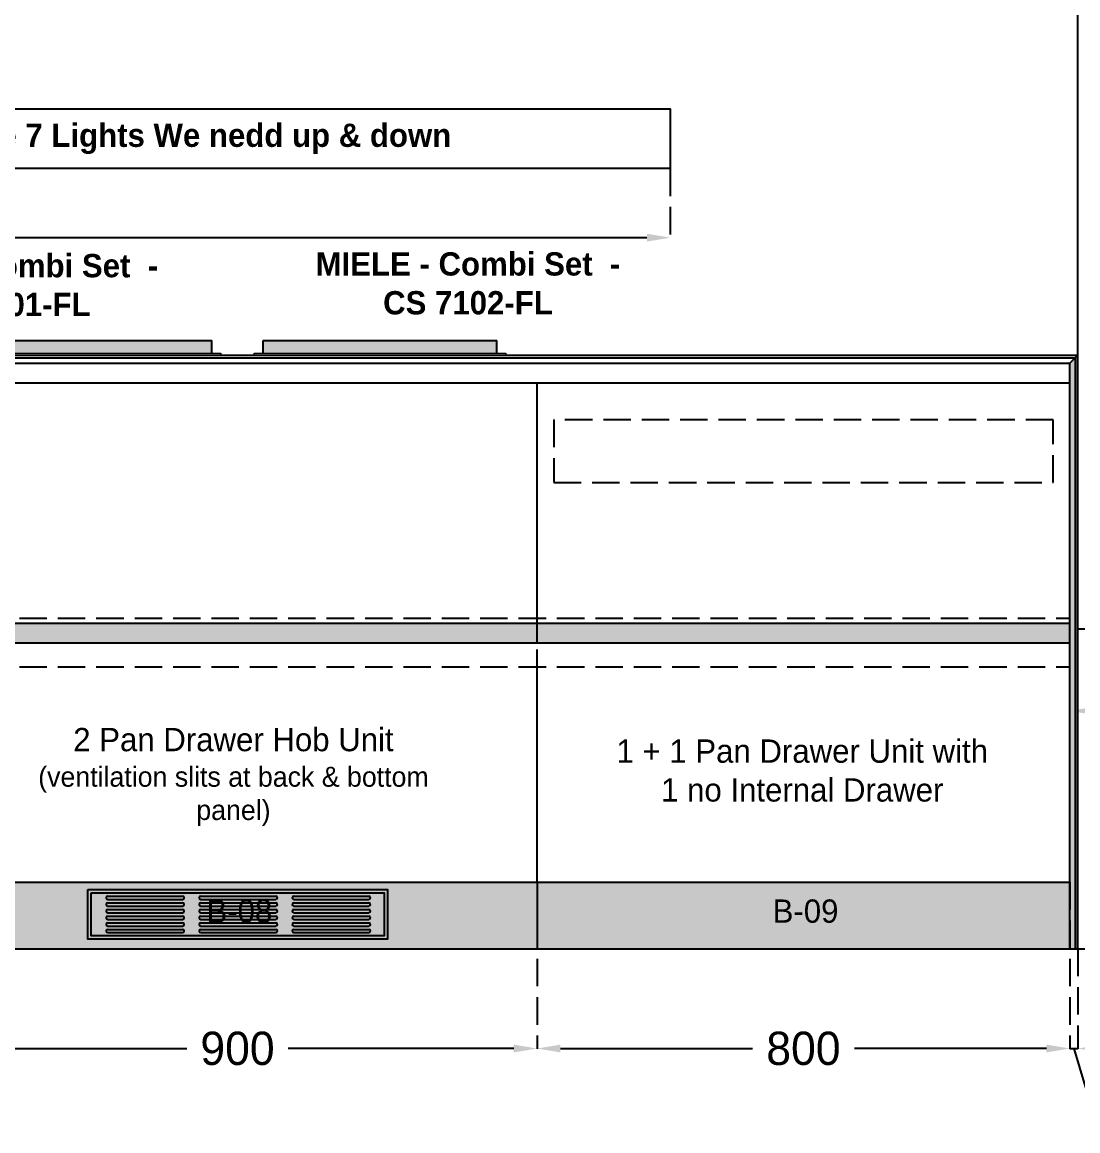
# Model space of a CAD drawing. Header units: millimetres. Extents: x -279428 to -243254, y -13605 to 1263.
# Drawn here: x -248876 to -247290, y -3036 to -1370 of the extents above; entities that cross this region are included whole.
import ezdxf
from ezdxf import colors
from ezdxf.entities.mleader import LeaderData, LeaderLine
from ezdxf.math import Vec2, Vec3

# ---------------------------------------------------------------- set-up
doc = ezdxf.new("R2010")
doc.units = ezdxf.units.MM
doc.linetypes.add('DGN Style 3', pattern=[57.66124, 41.1866, -16.47464])
for name, color, linetype in [('1-arredi retini', 7, 'Continuous'), ('kitchen line', 250, 'Continuous'), ('Livello 1', 7, 'Continuous'), ('Measurement', 7, 'Continuous')]:
    doc.layers.add(name, color=color, linetype=linetype)
doc.layers.add('Partition', color=7, linetype='Continuous', lineweight=0)
doc.layers.add('Text', color=7, linetype='Continuous', lineweight=0)
doc.styles.add('Kuche7', font='', dxfattribs={"height": 50})
doc.styles.get("Standard").update_dxf_attribs({"font": 'arial.ttf'})
doc.styles.get('Kuche7').set_extended_font_data('Montserrat')
doc.dimstyles.new('Kuche7', dxfattribs={"dimtxt": 50, "dimasz": 35, "dimexe": 0.18, "dimexo": 0.0625, "dimgap": 10, "dimtad": 0, "dimdec": 0, "dimzin": 0, "dimdsep": 46, "dimtxsty": 'Kuche7', "dimcen": 0.09, "dimclrd": 256, "dimclre": 254, "dimclrt": 1, "dimadec": 0, "dimazin": 0, "dimtfac": 1, "dimtdec": 0, "dimtofl": 0, "dimtmove": 0, "dimatfit": 3, "dimfxl": 1, "dimtolj": 1, "dimtzin": 0, "dimarcsym": 0})

# ---------------------------------------------------------------- blocks, each defined once
blk = doc.blocks.new('45 CM VENTILATION GRILL')
at = {"layer": '1-arredi retini', "lineweight": 0, "true_color": 0x1c1c1c}
h = blk.add_hatch(color=250, dxfattribs=at)
h.dxf.hatch_style = 1
h.paths.add_polyline_path([(892032.8, 50586.5), (891582.8, 50586.5), (891582.8, 50511.5), (892032.8, 50511.5)])
h.paths.add_polyline_path([(892027.8, 50581.5), (892027.8, 50516.5), (891587.8, 50516.5), (891587.8, 50581.5)], flags=16)
h.paths.add_polyline_path([(891725.3, 50576.5, -1), (891725.3, 50571.5), (891612.8, 50571.5, -1), (891612.8, 50576.5)], flags=0)
h.paths.add_polyline_path([(891725.3, 50566.5, -1), (891725.3, 50561.5), (891612.8, 50561.5, -1), (891612.8, 50566.5)], flags=0)
h.paths.add_polyline_path([(891725.3, 50556.5, -1), (891725.3, 50551.5), (891612.8, 50551.5, -1), (891612.8, 50556.5)], flags=0)
h.paths.add_polyline_path([(891725.3, 50546.5, -1), (891725.3, 50541.5), (891612.8, 50541.5, -1), (891612.8, 50546.5)], flags=0)
h.paths.add_polyline_path([(891725.3, 50536.5, -1), (891725.3, 50531.5), (891612.8, 50531.5, -1), (891612.8, 50536.5)], flags=0)
h.paths.add_polyline_path([(891725.3, 50526.5, -1), (891725.3, 50521.5), (891612.8, 50521.5, -1), (891612.8, 50526.5)], flags=0)
h.paths.add_polyline_path([(891752.6, 50576.5), (891865.1, 50576.5, -1), (891865.1, 50571.5), (891752.6, 50571.5, -1)], flags=0)
h.paths.add_polyline_path([(891752.6, 50566.5), (891865.1, 50566.5, -1), (891865.1, 50561.5), (891752.6, 50561.5, -1)], flags=0)
h.paths.add_polyline_path([(891752.6, 50556.5), (891865.1, 50556.5, -1), (891865.1, 50551.5), (891752.6, 50551.5, -1)], flags=0)
h.paths.add_polyline_path([(891752.6, 50546.5), (891865.1, 50546.5, -1), (891865.1, 50541.5), (891752.6, 50541.5, -1)], flags=0)
h.paths.add_polyline_path([(891752.6, 50536.5), (891865.1, 50536.5, -1), (891865.1, 50531.5), (891752.6, 50531.5, -1)], flags=0)
h.paths.add_polyline_path([(891752.6, 50526.5), (891865.1, 50526.5, -1), (891865.1, 50521.5), (891752.6, 50521.5, -1)], flags=0)
h.paths.add_polyline_path([(891892.4, 50576.5), (892004.9, 50576.5, -1), (892004.9, 50571.5), (891892.4, 50571.5, -1)], flags=0)
h.paths.add_polyline_path([(891892.4, 50566.5), (892004.9, 50566.5, -1), (892004.9, 50561.5), (891892.4, 50561.5, -1)], flags=0)
h.paths.add_polyline_path([(891892.4, 50556.5), (892004.9, 50556.5, -1), (892004.9, 50551.5), (891892.4, 50551.5, -1)], flags=0)
h.paths.add_polyline_path([(891892.4, 50546.5), (892004.9, 50546.5, -1), (892004.9, 50541.5), (891892.4, 50541.5, -1)], flags=0)
h.paths.add_polyline_path([(891892.4, 50536.5), (892004.9, 50536.5, -1), (892004.9, 50531.5), (891892.4, 50531.5, -1)], flags=0)
h.paths.add_polyline_path([(891892.4, 50526.5), (892004.9, 50526.5, -1), (892004.9, 50521.5), (891892.4, 50521.5, -1)], flags=0)
at = {"layer": '1-arredi retini', "lineweight": 0}
h = blk.add_hatch(color=252, dxfattribs=at)
h.dxf.hatch_style = 1
h.paths.add_polyline_path([(892027.8, 50581.5), (891587.8, 50581.5), (891587.8, 50516.5), (892027.8, 50516.5)])
h.paths.add_polyline_path([(891612.8, 50556.5), (891725.3, 50556.5, -1), (891725.3, 50551.5), (891612.8, 50551.5, -1)], flags=16)
h.paths.add_polyline_path([(891612.8, 50566.5), (891725.3, 50566.5, -1), (891725.3, 50561.5), (891612.8, 50561.5, -1)], flags=16)
h.paths.add_polyline_path([(891612.8, 50546.5), (891725.3, 50546.5, -1), (891725.3, 50541.5), (891612.8, 50541.5, -1)], flags=16)
h.paths.add_polyline_path([(891612.8, 50576.5), (891725.3, 50576.5, -1), (891725.3, 50571.5), (891612.8, 50571.5, -1)], flags=16)
h.paths.add_polyline_path([(891612.8, 50536.5), (891725.3, 50536.5, -1), (891725.3, 50531.5), (891612.8, 50531.5, -1)], flags=16)
h.paths.add_polyline_path([(891612.8, 50526.5), (891725.3, 50526.5, -1), (891725.3, 50521.5), (891612.8, 50521.5, -1)], flags=16)
h.paths.add_polyline_path([(891752.6, 50556.5), (891865.1, 50556.5, -1), (891865.1, 50551.5), (891752.6, 50551.5, -1)], flags=16)
h.paths.add_polyline_path([(891752.6, 50566.5), (891865.1, 50566.5, -1), (891865.1, 50561.5), (891752.6, 50561.5, -1)], flags=16)
h.paths.add_polyline_path([(891752.6, 50546.5), (891865.1, 50546.5, -1), (891865.1, 50541.5), (891752.6, 50541.5, -1)], flags=16)
h.paths.add_polyline_path([(891752.6, 50576.5), (891865.1, 50576.5, -1), (891865.1, 50571.5), (891752.6, 50571.5, -1)], flags=16)
h.paths.add_polyline_path([(891752.6, 50536.5), (891865.1, 50536.5, -1), (891865.1, 50531.5), (891752.6, 50531.5, -1)], flags=16)
h.paths.add_polyline_path([(891752.6, 50526.5), (891865.1, 50526.5, -1), (891865.1, 50521.5), (891752.6, 50521.5, -1)], flags=16)
h.paths.add_polyline_path([(891892.4, 50556.5), (892004.9, 50556.5, -1), (892004.9, 50551.5), (891892.4, 50551.5, -1)], flags=16)
h.paths.add_polyline_path([(891892.4, 50566.5), (892004.9, 50566.5, -1), (892004.9, 50561.5), (891892.4, 50561.5, -1)], flags=16)
h.paths.add_polyline_path([(891892.4, 50546.5), (892004.9, 50546.5, -1), (892004.9, 50541.5), (891892.4, 50541.5, -1)], flags=16)
h.paths.add_polyline_path([(891892.4, 50576.5), (892004.9, 50576.5, -1), (892004.9, 50571.5), (891892.4, 50571.5, -1)], flags=16)
h.paths.add_polyline_path([(891892.4, 50536.5), (892004.9, 50536.5, -1), (892004.9, 50531.5), (891892.4, 50531.5, -1)], flags=16)
h.paths.add_polyline_path([(891892.4, 50526.5), (892004.9, 50526.5, -1), (892004.9, 50521.5), (891892.4, 50521.5, -1)], flags=16)
at = {"linetype": 'Continuous'}
for p, q in [((891612.8, 50576.5), (891725.3, 50576.5)), ((891612.8, 50571.5), (891725.3, 50571.5)), ((891752.6, 50576.5), (891865.1, 50576.5)), ((891752.6, 50571.5), (891865.1, 50571.5)), ((891892.4, 50576.5), (892004.9, 50576.5)), ((891892.4, 50571.5), (892004.9, 50571.5)), ((891612.8, 50566.5), (891725.3, 50566.5)), ((891612.8, 50561.5), (891725.3, 50561.5)), ((891612.8, 50556.5), (891725.3, 50556.5)), ((891612.8, 50551.5), (891725.3, 50551.5)), ((891752.6, 50566.5), (891865.1, 50566.5)), ((891752.6, 50561.5), (891865.1, 50561.5)), ((891752.6, 50556.5), (891865.1, 50556.5)), ((891752.6, 50551.5), (891865.1, 50551.5)), ((891892.4, 50566.5), (892004.9, 50566.5)), ((891892.4, 50561.5), (892004.9, 50561.5)), ((891892.4, 50556.5), (892004.9, 50556.5)), ((891892.4, 50551.5), (892004.9, 50551.5)), ((891612.8, 50546.5), (891725.3, 50546.5)), ((891612.8, 50541.5), (891725.3, 50541.5)), ((891612.8, 50536.5), (891725.3, 50536.5)), ((891752.6, 50546.5), (891865.1, 50546.5)), ((891752.6, 50541.5), (891865.1, 50541.5)), ((891752.6, 50536.5), (891865.1, 50536.5)), ((891892.4, 50546.5), (892004.9, 50546.5)), ((891892.4, 50541.5), (892004.9, 50541.5)), ((891892.4, 50536.5), (892004.9, 50536.5)), ((891612.8, 50531.5), (891725.3, 50531.5)), ((891612.8, 50526.5), (891725.3, 50526.5)), ((891612.8, 50521.5), (891725.3, 50521.5)), ((891752.6, 50531.5), (891865.1, 50531.5)), ((891752.6, 50526.5), (891865.1, 50526.5)), ((891752.6, 50521.5), (891865.1, 50521.5)), ((891892.4, 50531.5), (892004.9, 50531.5)), ((891892.4, 50526.5), (892004.9, 50526.5)), ((891892.4, 50521.5), (892004.9, 50521.5))]:
    blk.add_line(p, q, dxfattribs=at)
blk.add_lwpolyline([(891582.8, 50586.5), (892032.8, 50586.5), (892032.8, 50511.5), (891582.8, 50511.5)], close=True, dxfattribs=at)
at = {"color": 251, "linetype": 'Continuous'}
blk.add_lwpolyline([(891587.8, 50581.5), (892027.8, 50581.5), (892027.8, 50516.5), (891587.8, 50516.5)], close=True, dxfattribs=at)
at = {"linetype": 'Continuous'}
for centre, start, end in [((891612.8, 50574), 90, 270), ((891725.3, 50574), 270, 90), ((891752.6, 50574), 90, 270), ((891865.1, 50574), 270, 90), ((891892.4, 50574), 90, 270), ((892004.9, 50574), 270, 90), ((891612.8, 50564), 90, 270), ((891612.8, 50554), 90, 270), ((891725.3, 50564), 270, 90), ((891725.3, 50554), 270, 90), ((891752.6, 50564), 90, 270), ((891752.6, 50554), 90, 270), ((891865.1, 50564), 270, 90), ((891865.1, 50554), 270, 90), ((891892.4, 50564), 90, 270), ((891892.4, 50554), 90, 270), ((892004.9, 50564), 270, 90), ((892004.9, 50554), 270, 90), ((891612.8, 50544), 90, 270), ((891612.8, 50534), 90, 270), ((891725.3, 50544), 270, 90), ((891725.3, 50534), 270, 90), ((891752.6, 50544), 90, 270), ((891752.6, 50534), 90, 270), ((891865.1, 50544), 270, 90), ((891865.1, 50534), 270, 90), ((891892.4, 50544), 90, 270), ((891892.4, 50534), 90, 270), ((892004.9, 50544), 270, 90), ((892004.9, 50534), 270, 90), ((891612.8, 50524), 90, 270), ((891725.3, 50524), 270, 90), ((891752.6, 50524), 90, 270), ((891865.1, 50524), 270, 90), ((891892.4, 50524), 90, 270), ((892004.9, 50524), 270, 90)]:
    blk.add_arc(centre, 2.5, start, end, dxfattribs=at)
blk = doc.blocks.new('*D79')
at = {"layer": 'Defpoints', "color": 0, "transparency": 16777216}
for p in [(-249002.2, -2662.2), (-248102.2, -2662.2), (-248102.2, -2912.2)]:
    blk.add_point(p, dxfattribs=at)
at = {"layer": 'Measurement', "color": 254, "linetype": 'DGN Style 3', "lineweight": -2, "transparency": 16777216}
for p, q in [((-249002.2, -2662.2), (-249002.2, -2912.4)), ((-248102.2, -2662.2), (-248102.2, -2912.4))]:
    blk.add_line(p, q, dxfattribs=at)
at = {"layer": 'Measurement', "lineweight": -2, "transparency": 16777216}
for p, q in [((-248967.2, -2912.2), (-248628.3, -2912.2)), ((-248137.2, -2912.2), (-248476.1, -2912.2))]:
    blk.add_line(p, q, dxfattribs=at)
at = {"layer": 'Measurement', "transparency": 16777216}
for points in [[(-248967.2, -2906.3), (-248967.2, -2918), (-249002.2, -2912.2)], [(-248137.2, -2906.3), (-248137.2, -2918), (-248102.2, -2912.2)]]:
    blk.add_solid(points, dxfattribs=at)
at = {"layer": 'Measurement', "color": 1, "transparency": 16777216, "insert": (-248552.2, -2912.2), "char_height": 50, "attachment_point": 5, "style": 'Kuche7'}
blk.add_mtext('\\A1;900', dxfattribs=at)
blk = doc.blocks.new('*D80')
at = {"layer": 'Defpoints', "color": 0, "transparency": 16777216}
for p in [(-248102.2, -2662.2), (-247302.2, -2662.2), (-247302.2, -2912.2)]:
    blk.add_point(p, dxfattribs=at)
at = {"layer": 'Measurement', "color": 254, "linetype": 'DGN Style 3', "lineweight": -2, "transparency": 16777216}
for p, q in [((-248102.2, -2662.2), (-248102.2, -2912.4)), ((-247302.2, -2662.2), (-247302.2, -2912.4))]:
    blk.add_line(p, q, dxfattribs=at)
at = {"layer": 'Measurement', "lineweight": -2, "transparency": 16777216}
for p, q in [((-248067.2, -2912.2), (-247778.7, -2912.2)), ((-247337.2, -2912.2), (-247625.6, -2912.2))]:
    blk.add_line(p, q, dxfattribs=at)
at = {"layer": 'Measurement', "transparency": 16777216}
for points in [[(-248067.2, -2906.3), (-248067.2, -2918), (-248102.2, -2912.2)], [(-247337.2, -2906.3), (-247337.2, -2918), (-247302.2, -2912.2)]]:
    blk.add_solid(points, dxfattribs=at)
at = {"layer": 'Measurement', "color": 1, "transparency": 16777216, "insert": (-247702.2, -2912.2), "char_height": 50, "attachment_point": 5, "style": 'Kuche7'}
blk.add_mtext('\\A1;800', dxfattribs=at)
blk = doc.blocks.new('*D81')
at = {"layer": 'Defpoints', "color": 0, "transparency": 16777216}
for p in [(-247302.2, -2662.2), (-247290.2, -2762.2), (-247290.2, -2912.2)]:
    blk.add_point(p, dxfattribs=at)
at = {"layer": 'Measurement', "color": 254, "linetype": 'DGN Style 3', "lineweight": -2, "transparency": 16777216}
for p, q in [((-247302.2, -2662.2), (-247302.2, -2912.4)), ((-247290.2, -2762.2), (-247290.2, -2912.4))]:
    blk.add_line(p, q, dxfattribs=at)
at = {"layer": 'Measurement', "lineweight": -2, "transparency": 16777216}
for p, q in [((-247337.2, -2912.2), (-247372.2, -2912.2)), ((-247302.2, -2912.2), (-247290.2, -2912.2)), ((-247296.2, -2912.2), (-247268.9, -3003)), ((-247255.2, -2912.2), (-247220.2, -2912.2)), ((-247268.9, -3003), (-247248.9, -3003))]:
    blk.add_line(p, q, dxfattribs=at)
at = {"layer": 'Measurement', "transparency": 16777216}
for points in [[(-247337.2, -2906.3), (-247337.2, -2918), (-247302.2, -2912.2)], [(-247255.2, -2906.3), (-247255.2, -2918), (-247290.2, -2912.2)]]:
    blk.add_solid(points, dxfattribs=at)
at = {"layer": 'Measurement', "color": 1, "transparency": 16777216, "insert": (-247207.4, -3003), "char_height": 50, "attachment_point": 5, "style": 'Kuche7'}
blk.add_mtext('\\A1;12', dxfattribs=at)
blk = doc.blocks.new('*D88')
at = {"layer": 'Defpoints', "color": 0, "transparency": 16777216}
for p in [(-250190.2, -1590.2), (-247902.2, -1590.2), (-247902.2, -1694)]:
    blk.add_point(p, dxfattribs=at)
at = {"layer": 'kitchen line', "color": 254, "linetype": 'DGN Style 3', "lineweight": -2, "transparency": 16777216}
for p, q in [((-250190.2, -1590.2), (-250190.2, -1694.2)), ((-247902.2, -1590.2), (-247902.2, -1694.2))]:
    blk.add_line(p, q, dxfattribs=at)
at = {"layer": 'kitchen line', "lineweight": -2, "transparency": 16777216}
for p, q in [((-250155.2, -1694), (-249444.7, -1694)), ((-247937.2, -1694), (-249257.2, -1694))]:
    blk.add_line(p, q, dxfattribs=at)
at = {"layer": 'kitchen line', "transparency": 16777216}
for points in [[(-250155.2, -1688.1), (-250155.2, -1699.8), (-250190.2, -1694)], [(-247937.2, -1688.1), (-247937.2, -1699.8), (-247902.2, -1694)]]:
    blk.add_solid(points, dxfattribs=at)
at = {"layer": 'kitchen line', "color": 1, "transparency": 16777216, "insert": (-249350.9, -1694), "char_height": 50, "attachment_point": 5, "style": 'Kuche7'}
blk.add_mtext('\\A1;2288', dxfattribs=at)
blk = doc.blocks.new('GGBGRBRGGRTG')
at = {"layer": 'Livello 1', "linetype": 'Continuous', "lineweight": 0}
blk.add_hatch(color=9, dxfattribs=at).paths.add_polyline_path([(-274757.3, -2569), (-275135.3, -2569), (-275135.3, -2566), (-274757.3, -2566)])
at = {"layer": 'Partition', "linetype": 'Continuous', "lineweight": -3}
h = blk.add_hatch(color=254, dxfattribs=at)
h.dxf.hatch_style = 1
h.paths.add_polyline_path([(-274771, -2566), (-274771, -2547.1), (-275121.6, -2547.1), (-275121.6, -2566)])
at = {"layer": 'Livello 1', "color": 7, "linetype": 'Continuous', "lineweight": 0, "flags": 128}
blk.add_lwpolyline([(-274757.3, -2569), (-275135.3, -2569), (-275135.3, -2566), (-274757.3, -2566)], close=True, dxfattribs=at)
at = {"layer": 'Partition', "color": 18, "linetype": 'Continuous', "lineweight": -3, "true_color": 0x000000}
for p, q in [((-275121.6, -2566), (-275121.6, -2547.1)), ((-275121.6, -2547.1), (-274771, -2547.1)), ((-274771, -2566), (-274771, -2547.1))]:
    blk.add_line(p, q, dxfattribs=at)

msp = doc.modelspace()

# ---------------------------------------------------------------- hatches: boundary and pattern name
at = {"layer": 'kitchen line', "true_color": 0xd36e50}
h = msp.add_hatch(color=13, dxfattribs=at)
h.dxf.hatch_style = 1
h.paths.add_polyline_path([(-247290.2, -1870.4), (-247302.2, -1882.4), (-247302.2, -2762.2), (-247290.2, -2762.2)])
at = {"layer": 'kitchen line'}
h = msp.add_hatch(color=9, dxfattribs=at)
h.dxf.hatch_style = 1
h.paths.add_polyline_path([(-249802.2, -2273.2), (-249802.2, -2302.7), (-247302.2, -2302.7), (-247302.2, -2273.2)])
h = msp.add_hatch(color=9, dxfattribs=at)
h.dxf.hatch_style = 1
h.paths.add_polyline_path([(-247302.2, -2762.2), (-247302.2, -2662.2), (-250827.2, -2662.2), (-250827.2, -2762.2)])

# ---------------------------------------------------------------- linework, layer by layer
for p, q in [((-250732.2, -1870.4), (-247290.2, -1870.4)), ((-247302.2, -1882.4), (-247290.2, -1870.4)), ((-247290.2, -2762.2), (-247290.2, -1880.2)), ((-251382.2, -1882.4), (-247302.2, -1882.4)), ((-247302.2, -2762.2), (-247302.2, -1882.4)), ((-248102.2, -2302.7), (-248102.2, -1912.1)), ((-249802.2, -2273.2), (-247302.2, -2273.2)), ((-249802.2, -2302.7), (-247302.2, -2302.7)), ((-248102.2, -2662.2), (-248102.2, -2312.7)), ((-250752.2, -2662.2), (-247302.2, -2662.2)), ((-251482.2, -2762.2), (-244712.2, -2762.2))]:
    msp.add_line(p, q)
at = {"color": 252, "linetype": 'DGN Style 3', "true_color": 0x939598}
for p, q in [((-249802.2, -2265.7), (-247302.2, -2265.7)), ((-249802.2, -2338.7), (-247302.2, -2338.7))]:
    msp.add_line(p, q, dxfattribs=at)
for points in [[(-247290.2, -322.2), (-246890.5, -322.2), (-246890.5, -2282.2), (-247290.2, -2282.2)], [(-250190.2, -1500.5), (-247902.2, -1500.5), (-247902.2, -1590.2), (-250190.2, -1590.2)]]:
    msp.add_lwpolyline(points, close=True)
at = {"layer": 'kitchen line'}
for p, q in [((-250732.2, -1874.4), (-247294.2, -1874.4)), ((-247294.2, -1874.4), (-247294.2, -2762.2)), ((-250702.2, -1912.1), (-247302.2, -1912.1)), ((-248102.2, -2662.2), (-248102.2, -2762.2))]:
    msp.add_line(p, q, dxfattribs=at)
at = {"layer": 'kitchen line', "linetype": 'DGN Style 3'}
msp.add_lwpolyline([(-248077.2, -2061.7), (-247327.2, -2061.7), (-247327.2, -1967.7), (-248077.2, -1967.7)], close=True, dxfattribs=at)

# ---------------------------------------------------------------- block references
msp.add_blockref('45 CM VENTILATION GRILL', (-1140359.9, -53259.6))
at = {"layer": 'kitchen line'}
for p in [(26180.1, 698.6), (26608.1, 698.6)]:
    msp.add_blockref('GGBGRBRGGRTG', p, dxfattribs=at)

# ---------------------------------------------------------------- texts
at = {"layer": 'Text', "char_height": 35, "attachment_point": 1}
for s, width, heights, insert in [('\\pxqc;DADO ACCESSORIES FROM {\\fMontserrat|b1|i0|c0|p2;Küche \\C1;7 Lights We nedd up & down}', 1938.778, [0], (-249937.9, -1522.6)), ('\\pxqc,t1;{\\fMontserrat|b1|i0|c0|p2;\\C6;MIELE - Combi Set  - CS 7102-FL}', 483.469, [174.5], (-248447.8, -1715.9)), ('\\pxqc,t1;{\\fMontserrat|b1|i0|c0|p2;\\C6;MIELE - Combi Set  - CS 7101-FL}', 483.469, [174.5], (-249142, -1718.5))]:
    msp.add_mtext_dynamic_manual_height_columns(s, width=width, gutter_width=175, heights=heights, dxfattribs=dict(at, insert=insert))
at = {"layer": 'Text', "color": 7, "ltscale": 150, "char_height": 35, "attachment_point": 1}
for s, width, gutter_width, insert in [('\\pxqc;{\\fMontserrat|b0|i0|c0|p2;2 Pan Drawer Hob Unit \\P\\H0.85714x;\\C1;(ventilation slits at back & bottom panel)}', 658.616, 1, (-248887.6, -2430.5, -1)), ('\\pxqc;{\\fMontserrat|b0|i0|c0|p2;1 + 1 Pan Drawer Unit with \\P1 no Internal Drawer }', 666.449, 1, (-248037.2, -2447.8, -1)), ('\\pxqc;{\\fMontserrat|b0|i0|c0|p2;B-09}', 530.958, 12.5, (-247964.5, -2688.2, -1))]:
    msp.add_mtext_dynamic_manual_height_columns(s, width=width, gutter_width=gutter_width, heights=[0], dxfattribs=dict(at, insert=insert))
at = {"layer": 'Text', "color": 7, "ltscale": 150, "insert": (-248615.7, -2688.2, -1), "char_height": 35, "attachment_point": 1, "bg_fill": 1, "box_fill_scale": 1, "bg_fill_color": 7, "bg_fill_true_color": 16777215, "bg_fill_transparency": 0}
msp.add_mtext_dynamic_manual_height_columns('\\pxqc;{\\fMontserrat|b0|i0|c0|p2;B-08}', width=132.62, gutter_width=12.5, heights=[0], dxfattribs=at)

# ---------------------------------------------------------------- dimensions: what is measured, and where the dimension line sits
at = {"layer": 'kitchen line'}
dim = msp.add_linear_dim(base=(-247902.2, -1694), p1=(-250190.2, -1590.2), p2=(-247902.2, -1590.2), dimstyle='Kuche7', dxfattribs=at)
dim.commit()
dim.dimension.update_dxf_attribs({"geometry": '*D88', "text_midpoint": (-249350.9, -1694), "dimtype": 160})
at = {"layer": 'Measurement'}
for base, p1, p2, picture, middle in [((-248102.2, -2912.2), (-249002.2, -2662.2), (-248102.2, -2662.2), '*D79', (-248552.2, -2912.2)), ((-247302.2, -2912.2), (-248102.2, -2662.2), (-247302.2, -2662.2), '*D80', (-247702.2, -2912.2)), ((-247290.2, -2912.2), (-247302.2, -2662.2), (-247290.2, -2762.2), '*D81', (-247238.9, -3003))]:
    dim = msp.add_linear_dim(base=base, p1=p1, p2=p2, dimstyle='Kuche7', override={"dimtmove": 1}, dxfattribs=at)
    dim.commit()
    dim.dimension.update_dxf_attribs({"geometry": picture, "text_midpoint": middle})

# ---------------------------------------------------------------- leaders
at = {"layer": 'kitchen line'}
ml = msp.add_multileader_mtext('Standard', dxfattribs=at)
ml.set_content('{\\fMontserrat|b0|i0|c0|p2;\\C1;LH & RH Panel Depth = 830mm}', color=256)
ml.set_leader_properties()
ml.build(insert=Vec2(0, 0))
ml.multileader.update_dxf_attribs({"arrow_head_size": 50})
ctx = ml.context
ctx.base_point, ctx.char_height, ctx.arrow_head_size, ctx.plane_origin = Vec3(-244613.2, -2404.9), 50, 50, Vec3(-248336.2, -2404.9)
notes = []
notes.append((ctx, [(0, (1, 1, 0), (-245951.2, -2404.9), (1, 0), 1338, [(0, [(-247302.2, -2404.9)], 0, [])])]))
ctx.mtext.insert, ctx.mtext.width, ctx.mtext.flow_direction = Vec3(-244611.2, -2373), 611.754, 5
for ctx, leaders in notes:
    for number, flags, end, landing, length, lines in leaders:
        leader = LeaderData()
        leader.index, (leader.has_last_leader_line, leader.has_dogleg_vector, leader.attachment_direction) = number, flags
        leader.last_leader_point, leader.dogleg_vector, leader.dogleg_length = Vec3(end), Vec3(landing), length
        for number, points, colour, breaks in lines:
            line = LeaderLine()
            line.index, line.vertices, line.color, line.breaks = number, Vec3.list(points), colors.encode_raw_color(colour), breaks
            leader.lines.append(line)
        ctx.leaders.append(leader)

doc.saveas('drawing.dxf')
